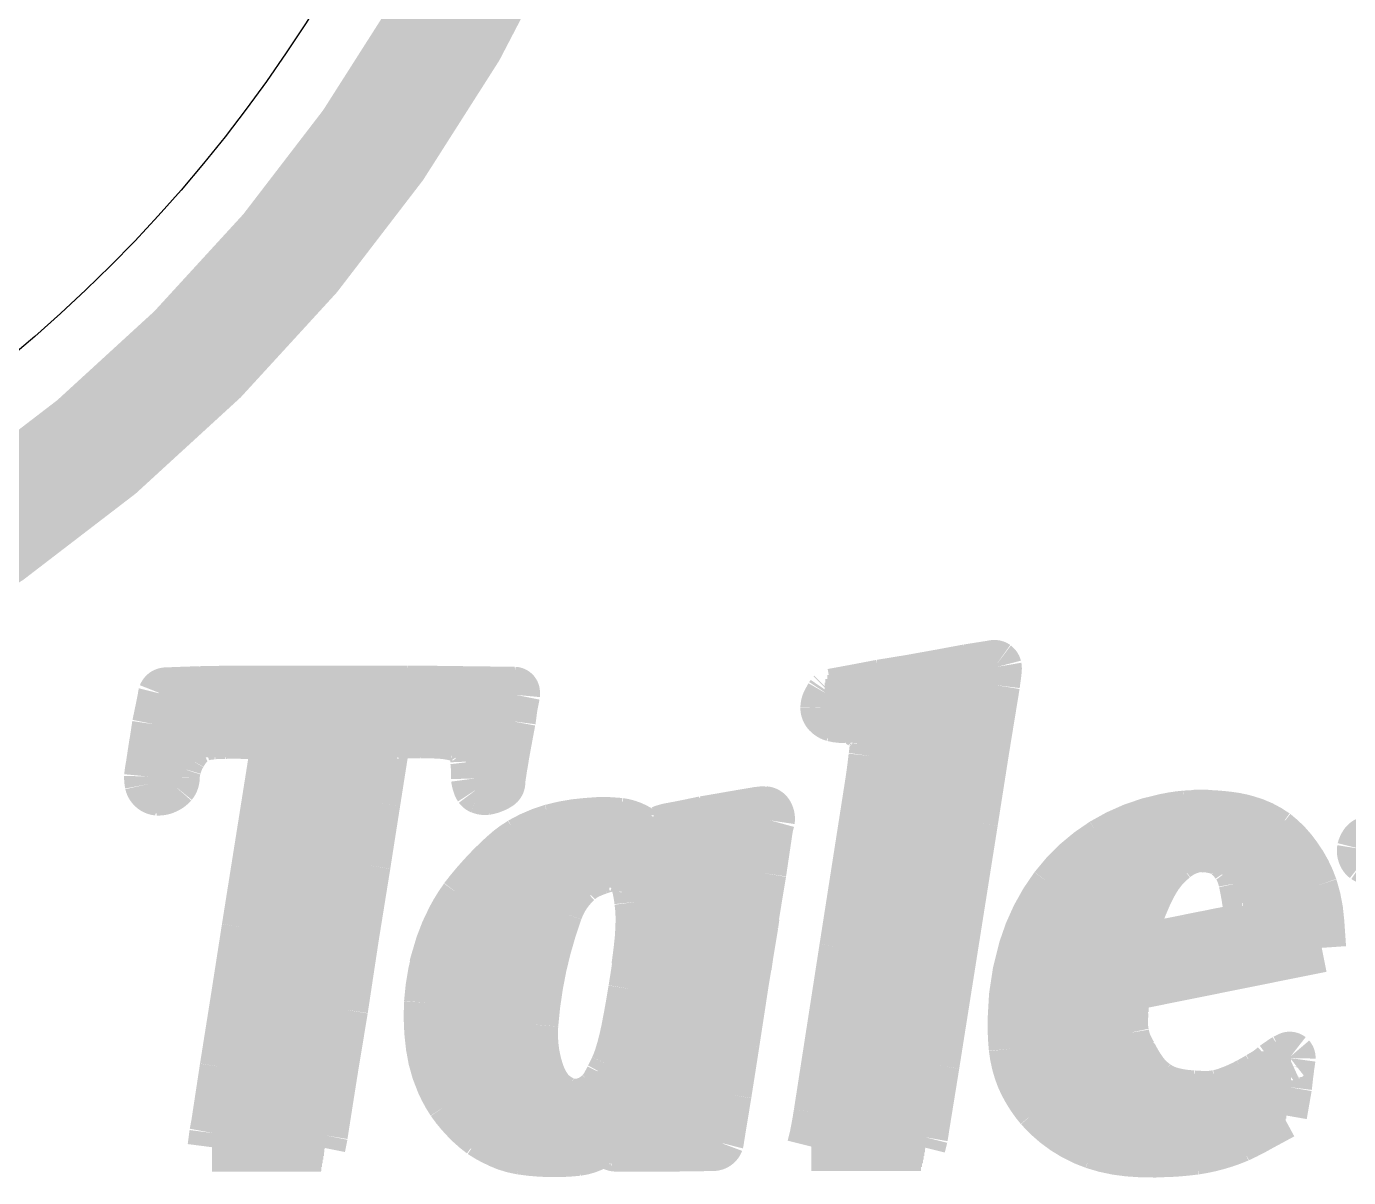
# Model space of a CAD drawing. Extents: x -0.3 to 74.7, y -2.5 to 45.9.
# Drawn here: x 7.023 to 9.777, y 2.299 to 4.697 of the extents above; entities that cross this region are included whole.
import ezdxf

# ---------------------------------------------------------------- set-up
doc = ezdxf.new("R2010")
doc.units = 0
for name, color, linetype in [('BG_SILKSCREEN_TOP', 6, 'CONTINUOUS'), ('PG_SILKSCREEN_TOP', 5, 'CONTINUOUS'), ('PIN_TOP', 80, 'CONTINUOUS')]:
    doc.layers.add(name, color=color, linetype=linetype)

msp = doc.modelspace()

# ---------------------------------------------------------------- linework, layer by layer
at = {"layer": 'BG_SILKSCREEN_TOP', "const_width": 0.1016}
for points in [[(9.031478, 3.36677), (8.983218, 3.35915)], [(9.044686, 3.364738), (9.018016, 3.364738)], [(8.865108, 3.33756), (8.802878, 3.3274)], [(9.04367, 3.34137), (8.88619, 3.34137)], [(9.044686, 3.349244), (8.92937, 3.349244)], [(9.045448, 3.356864), (8.971026, 3.356864)], [(8.041894, 3.310382), (7.31139, 3.310382)], [(8.039608, 3.31216), (7.934198, 3.31343)], [(8.749538, 3.31724), (8.701278, 3.30835)], [(9.039098, 3.310382), (8.7122, 3.310382)], [(8.802878, 3.3274), (8.749538, 3.31724)], [(9.040368, 3.318256), (8.753856, 3.318256)], [(9.041638, 3.325876), (8.79475, 3.325876)], [(9.042654, 3.33375), (8.840978, 3.33375)], [(9.020048, 3.19278), (9.041638, 3.32486)], [(8.038592, 3.287014), (7.303262, 3.287014)], [(8.040116, 3.294888), (7.304786, 3.294888)], [(8.04164, 3.302762), (7.306056, 3.302762)], [(9.035288, 3.287014), (8.687562, 3.287014)], [(9.036558, 3.294888), (8.691372, 3.294888)], [(9.037828, 3.302762), (8.69569, 3.302762)], [(8.700008, 3.30835), (8.698738, 3.30708)], [(8.701278, 3.30835), (8.700008, 3.30835)], [(8.03402, 3.256026), (7.296912, 3.256026)], [(8.035036, 3.2639), (7.298436, 3.2639)], [(8.036052, 3.27152), (7.300214, 3.27152)], [(8.037068, 3.279394), (7.301738, 3.279394)], [(9.034018, 3.279394), (8.686038, 3.279394)], [(9.032748, 3.27152), (8.687054, 3.27152)], [(9.031478, 3.2639), (8.692388, 3.2639)], [(9.030208, 3.256026), (8.711184, 3.256026)], [(8.029956, 3.232912), (7.292594, 3.232912)], [(8.03148, 3.240532), (7.293864, 3.240532)], [(8.03275, 3.248406), (7.295388, 3.248406)], [(9.028938, 3.248406), (8.753094, 3.248406)], [(9.027668, 3.240532), (8.764778, 3.240532)], [(9.026398, 3.232912), (8.77316, 3.232912)], [(7.363968, 3.201924), (7.287768, 3.201924)], [(7.374636, 3.209544), (7.289038, 3.209544)], [(7.390384, 3.217418), (7.290308, 3.217418)], [(8.028432, 3.225038), (7.291324, 3.225038)], [(7.473188, 3.22199), (7.544308, 3.21945)], [(7.544308, 3.21945), (7.480808, 2.8194)], [(7.770368, 3.201924), (7.54126, 3.201924)], [(7.7724, 3.209544), (7.54253, 3.209544)], [(7.778242, 3.217418), (7.5438, 3.217418)], [(8.027162, 3.217418), (7.917434, 3.217418)], [(8.025638, 3.209544), (7.93877, 3.209544)], [(8.024114, 3.201924), (7.94893, 3.201924)], [(9.025128, 3.225038), (8.78078, 3.225038)], [(9.023858, 3.217418), (8.78586, 3.217418)], [(9.022588, 3.209544), (8.788146, 3.209544)], [(9.021318, 3.201924), (8.788908, 3.201924)], [(7.347204, 3.178556), (7.284212, 3.178556)], [(7.351776, 3.186176), (7.285482, 3.186176)], [(7.35711, 3.19405), (7.286752, 3.19405)], [(7.766812, 3.178556), (7.537704, 3.178556)], [(7.767828, 3.186176), (7.538974, 3.186176)], [(7.769098, 3.19405), (7.540244, 3.19405)], [(7.751318, 3.07975), (7.769098, 3.19278)], [(8.022844, 3.19405), (7.95401, 3.19405)], [(8.02132, 3.186176), (7.95528, 3.186176)], [(8.02005, 3.178556), (7.955788, 3.178556)], [(9.017762, 3.178556), (8.786622, 3.178556)], [(9.019032, 3.186176), (8.787638, 3.186176)], [(9.020048, 3.19405), (8.7884, 3.19405)], [(8.995918, 3.03911), (9.020048, 3.19278)], [(7.335266, 3.147568), (7.279132, 3.147568)], [(7.337298, 3.155188), (7.280402, 3.155188)], [(7.340092, 3.163062), (7.281926, 3.163062)], [(7.34314, 3.170682), (7.282942, 3.170682)], [(7.761732, 3.147568), (7.532624, 3.147568)], [(7.763002, 3.155188), (7.533894, 3.155188)], [(7.764272, 3.163062), (7.535164, 3.163062)], [(7.765542, 3.170682), (7.536434, 3.170682)], [(8.01878, 3.170682), (7.95655, 3.170682)], [(8.017256, 3.163062), (7.957312, 3.163062)], [(8.015986, 3.155188), (7.95782, 3.155188)], [(8.014716, 3.147568), (7.958074, 3.147568)], [(9.012936, 3.147568), (8.782812, 3.147568)], [(9.013952, 3.155188), (8.783828, 3.155188)], [(9.015222, 3.163062), (8.784844, 3.163062)], [(9.016492, 3.170682), (8.785606, 3.170682)], [(7.333488, 3.132074), (7.277608, 3.132074)], [(7.333996, 3.139694), (7.278116, 3.139694)], [(7.331964, 3.1242), (7.278116, 3.1242)], [(7.326884, 3.116326), (7.27964, 3.116326)], [(7.756906, 3.116326), (7.527798, 3.116326)], [(7.758176, 3.1242), (7.529068, 3.1242)], [(7.759446, 3.132074), (7.530338, 3.132074)], [(7.760716, 3.139694), (7.531608, 3.139694)], [(8.013446, 3.139694), (7.958074, 3.139694)], [(8.01243, 3.132074), (7.958328, 3.132074)], [(8.011668, 3.1242), (7.959344, 3.1242)], [(8.009128, 3.116326), (7.96163, 3.116326)], [(8.778748, 3.11912), (8.725408, 2.77749)], [(9.007856, 3.116326), (8.77824, 3.116326)], [(9.009126, 3.1242), (8.77951, 3.1242)], [(9.010396, 3.132074), (8.780526, 3.132074)], [(9.011666, 3.139694), (8.781542, 3.139694)], [(7.316216, 3.108706), (7.285482, 3.108706)], [(7.75335, 3.093212), (7.524242, 3.093212)], [(7.75462, 3.100832), (7.525258, 3.100832)], [(7.755636, 3.108706), (7.526528, 3.108706)], [(7.994142, 3.108706), (7.966202, 3.108706)], [(9.0043, 3.093212), (8.774684, 3.093212)], [(9.00557, 3.100832), (8.7757, 3.100832)], [(9.00684, 3.108706), (8.77697, 3.108706)], [(7.748524, 3.062224), (7.519162, 3.062224)], [(7.74954, 3.069844), (7.520432, 3.069844)], [(7.75081, 3.077718), (7.521702, 3.077718)], [(7.75208, 3.085338), (7.522972, 3.085338)], [(8.565642, 3.062224), (8.54583, 3.062224)], [(8.999474, 3.062224), (8.769604, 3.062224)], [(9.000744, 3.069844), (8.770874, 3.069844)], [(9.00176, 3.077718), (8.772144, 3.077718)], [(9.00303, 3.085338), (8.773414, 3.085338)], [(7.744714, 3.038856), (7.515606, 3.038856)], [(7.745984, 3.046476), (7.516876, 3.046476)], [(7.747254, 3.05435), (7.517892, 3.05435)], [(8.26135, 3.038856), (8.18642, 3.038856)], [(8.378698, 3.03149), (8.404098, 3.03657)], [(8.404098, 3.03657), (8.434578, 3.04292)], [(8.571738, 3.038856), (8.414258, 3.038856)], [(8.434578, 3.04292), (8.464804, 3.048)], [(8.573008, 3.046476), (8.456168, 3.046476)], [(8.571738, 3.05435), (8.500618, 3.05435)], [(8.995664, 3.038856), (8.766048, 3.038856)], [(8.996934, 3.046476), (8.767318, 3.046476)], [(8.998204, 3.05435), (8.768588, 3.05435)], [(8.967978, 2.86258), (8.995918, 3.03911)], [(9.500108, 3.038856), (9.357614, 3.038856)], [(9.500108, 3.046476), (9.387586, 3.046476)], [(9.500108, 3.05435), (9.435592, 3.05435)], [(9.455404, 2.98323), (9.455404, 3.05562)], [(9.50595, 3.05435), (9.455404, 3.05435)], [(9.557512, 3.046476), (9.455404, 3.046476)], [(9.582658, 3.038856), (9.455404, 3.038856)], [(9.500108, 3.05435), (9.500108, 2.98196)], [(7.739888, 3.007868), (7.510526, 3.007868)], [(7.741158, 3.015488), (7.511796, 3.015488)], [(7.742428, 3.023362), (7.513066, 3.023362)], [(7.743444, 3.030982), (7.514336, 3.030982)], [(8.324596, 3.007868), (8.069326, 3.007868)], [(8.312912, 3.015488), (8.086344, 3.015488)], [(8.301482, 3.023362), (8.106918, 3.023362)], [(8.287258, 3.030982), (8.135366, 3.030982)], [(8.56615, 3.007868), (8.338566, 3.007868)], [(8.56742, 3.015488), (8.339582, 3.015488)], [(8.568436, 3.023362), (8.345932, 3.023362)], [(8.56996, 3.030982), (8.375904, 3.030982)], [(8.569198, 3.02768), (8.555228, 2.9337)], [(8.990838, 3.007868), (8.761222, 3.007868)], [(8.992108, 3.015488), (8.762492, 3.015488)], [(8.993378, 3.023362), (8.763762, 3.023362)], [(8.994648, 3.030982), (8.764778, 3.030982)], [(9.500108, 3.007868), (9.283192, 3.007868)], [(9.500108, 3.015488), (9.298178, 3.015488)], [(9.500108, 3.023362), (9.315196, 3.023362)], [(9.500108, 3.030982), (9.3345, 3.030982)], [(9.600184, 3.030982), (9.455404, 3.030982)], [(9.6139, 3.023362), (9.455404, 3.023362)], [(9.625584, 3.015488), (9.455404, 3.015488)], [(9.634728, 3.007868), (9.455404, 3.007868)], [(7.736332, 2.9845), (7.50697, 2.9845)], [(7.737348, 2.992374), (7.50824, 2.992374)], [(7.738618, 2.999994), (7.509256, 2.999994)], [(8.562594, 2.9845), (8.03148, 2.9845)], [(8.563864, 2.992374), (8.042402, 2.992374)], [(8.56488, 2.999994), (8.054848, 2.999994)], [(8.987282, 2.9845), (8.757666, 2.9845)], [(8.988552, 2.992374), (8.758936, 2.992374)], [(8.989568, 2.999994), (8.759952, 2.999994)], [(9.455912, 2.9845), (9.245854, 2.9845)], [(9.500108, 2.992374), (9.257284, 2.992374)], [(9.500108, 2.999994), (9.269476, 2.999994)], [(9.643364, 2.999994), (9.455404, 2.999994)], [(9.65073, 2.992374), (9.455404, 2.992374)], [(9.45896, 2.9845), (9.455404, 2.9845)], [(9.463278, 2.9845), (9.463278, 2.98577)], [(9.463278, 2.9845), (9.463278, 2.98577)], [(9.500108, 2.9845), (9.488932, 2.9845)], [(9.657588, 2.9845), (9.490456, 2.9845)], [(10.507218, 2.9845), (9.803892, 2.9845)], [(10.49909, 2.992374), (9.807194, 2.992374)], [(10.155428, 2.999994), (9.81456, 2.999994)], [(7.731506, 2.953512), (7.50189, 2.953512)], [(7.732522, 2.961132), (7.50316, 2.961132)], [(7.733792, 2.969006), (7.50443, 2.969006)], [(7.735062, 2.976626), (7.5057, 2.976626)], [(8.558022, 2.953512), (7.99719, 2.953512)], [(8.559292, 2.961132), (8.005318, 2.961132)], [(8.560308, 2.969006), (8.013446, 2.969006)], [(8.561578, 2.976626), (8.022082, 2.976626)], [(8.982202, 2.953512), (8.75284, 2.953512)], [(8.983472, 2.961132), (8.753856, 2.961132)], [(8.984742, 2.969006), (8.755126, 2.969006)], [(8.986012, 2.976626), (8.756396, 2.976626)], [(9.402572, 2.953512), (9.207754, 2.953512)], [(9.411208, 2.961132), (9.21639, 2.961132)], [(9.421114, 2.969006), (9.225534, 2.969006)], [(9.434068, 2.976626), (9.23544, 2.976626)], [(9.663938, 2.976626), (9.514332, 2.976626)], [(9.669526, 2.969006), (9.525, 2.969006)], [(9.67486, 2.961132), (9.533382, 2.961132)], [(9.67994, 2.953512), (9.539732, 2.953512)], [(10.514838, 2.976626), (9.803384, 2.976626)], [(10.52195, 2.969006), (9.805924, 2.969006)], [(10.5283, 2.961132), (9.814052, 2.961132)], [(7.727696, 2.930144), (7.498334, 2.930144)], [(7.728966, 2.938018), (7.499604, 2.938018)], [(7.730236, 2.945638), (7.50062, 2.945638)], [(7.706868, 2.80035), (7.730998, 2.95021)], [(8.193786, 2.930144), (7.974838, 2.930144)], [(8.212328, 2.938018), (7.982204, 2.938018)], [(8.23722, 2.945638), (7.98957, 2.945638)], [(8.557006, 2.945638), (8.252714, 2.945638)], [(8.555736, 2.938018), (8.2804, 2.938018)], [(8.554466, 2.930144), (8.284464, 2.930144)], [(8.978646, 2.930144), (8.74903, 2.930144)], [(8.979916, 2.938018), (8.7503, 2.938018)], [(8.980932, 2.945638), (8.75157, 2.945638)], [(9.382506, 2.930144), (9.18464, 2.930144)], [(9.388348, 2.938018), (9.192006, 2.938018)], [(9.394952, 2.945638), (9.199626, 2.945638)], [(9.684512, 2.945638), (9.545066, 2.945638)], [(9.68883, 2.938018), (9.549384, 2.938018)], [(9.69264, 2.930144), (9.552686, 2.930144)], [(7.722616, 2.899156), (7.493254, 2.899156)], [(7.723886, 2.90703), (7.494524, 2.90703)], [(7.725156, 2.91465), (7.495794, 2.91465)], [(7.726426, 2.922524), (7.497064, 2.922524)], [(8.156702, 2.899156), (7.947914, 2.899156)], [(8.16356, 2.90703), (7.954264, 2.90703)], [(8.171434, 2.91465), (7.960868, 2.91465)], [(8.180578, 2.922524), (7.967726, 2.922524)], [(8.553196, 2.922524), (8.287766, 2.922524)], [(8.551926, 2.91465), (8.29056, 2.91465)], [(8.550656, 2.90703), (8.292846, 2.90703)], [(8.549386, 2.899156), (8.294624, 2.899156)], [(8.973566, 2.899156), (8.744204, 2.899156)], [(8.974836, 2.90703), (8.745474, 2.90703)], [(8.976106, 2.91465), (8.746744, 2.91465)], [(8.977376, 2.922524), (8.748014, 2.922524)], [(9.364218, 2.899156), (9.159494, 2.899156)], [(9.368282, 2.90703), (9.165336, 2.90703)], [(9.372346, 2.91465), (9.171432, 2.91465)], [(9.377172, 2.922524), (9.177782, 2.922524)], [(9.696196, 2.922524), (9.555226, 2.922524)], [(9.699498, 2.91465), (9.557004, 2.91465)], [(9.702292, 2.90703), (9.558782, 2.90703)], [(9.704832, 2.899156), (9.560306, 2.899156)], [(7.71779, 2.868168), (7.488428, 2.868168)], [(7.71906, 2.875788), (7.489698, 2.875788)], [(7.720076, 2.883662), (7.490968, 2.883662)], [(7.721346, 2.891536), (7.491984, 2.891536)], [(8.13689, 2.868168), (7.9248, 2.868168)], [(8.140954, 2.875788), (7.92988, 2.875788)], [(8.145526, 2.883662), (7.935468, 2.883662)], [(8.150606, 2.891536), (7.941564, 2.891536)], [(8.548116, 2.891536), (8.296148, 2.891536)], [(8.546846, 2.883662), (8.297418, 2.883662)], [(8.545576, 2.875788), (8.298434, 2.875788)], [(8.544306, 2.868168), (8.299196, 2.868168)], [(8.96874, 2.868168), (8.739378, 2.868168)], [(8.97001, 2.875788), (8.740648, 2.875788)], [(8.97128, 2.883662), (8.741918, 2.883662)], [(8.97255, 2.891536), (8.743188, 2.891536)], [(9.350248, 2.868168), (9.139174, 2.868168)], [(9.353296, 2.875788), (9.143746, 2.875788)], [(9.356852, 2.883662), (9.148826, 2.883662)], [(9.360408, 2.891536), (9.153906, 2.891536)], [(9.707118, 2.891536), (9.561576, 2.891536)], [(9.70915, 2.883662), (9.5631, 2.883662)], [(9.710928, 2.875788), (9.564116, 2.875788)], [(9.712706, 2.868168), (9.565132, 2.868168)], [(7.71398, 2.8448), (7.484618, 2.8448)], [(7.71525, 2.852674), (7.485888, 2.852674)], [(7.71652, 2.860294), (7.487158, 2.860294)], [(7.910068, 2.84353), (8.127238, 2.84353)], [(8.127746, 2.8448), (7.91083, 2.8448)], [(8.13054, 2.852674), (7.915148, 2.852674)], [(8.133334, 2.860294), (7.91972, 2.860294)], [(8.543036, 2.860294), (8.300212, 2.860294)], [(8.541766, 2.852674), (8.30072, 2.852674)], [(8.540496, 2.8448), (8.300974, 2.8448)], [(8.302498, 2.84353), (8.541004, 2.84353)], [(8.965184, 2.8448), (8.735822, 2.8448)], [(8.9662, 2.852674), (8.737092, 2.852674)], [(8.96747, 2.860294), (8.738108, 2.860294)], [(8.940038, 2.68605), (8.967978, 2.86258)], [(9.341612, 2.8448), (9.12622, 2.8448)], [(9.344406, 2.852674), (9.130284, 2.852674)], [(9.3472, 2.860294), (9.134602, 2.860294)], [(9.241028, 2.84353), (9.341104, 2.84353)], [(9.241028, 2.36982), (9.241028, 2.84353)], [(9.713976, 2.860294), (9.565894, 2.860294)], [(9.715246, 2.852674), (9.566656, 2.852674)], [(9.716008, 2.8448), (9.567164, 2.8448)], [(7.480808, 2.8194), (7.456678, 2.66446)], [(7.7089, 2.813812), (7.479792, 2.813812)], [(7.71017, 2.821686), (7.481062, 2.821686)], [(7.71144, 2.829306), (7.482332, 2.829306)], [(7.71271, 2.83718), (7.483602, 2.83718)], [(8.117586, 2.813812), (7.89559, 2.813812)], [(8.117332, 2.813812), (7.89559, 2.813812)], [(8.120126, 2.821686), (7.899146, 2.821686)], [(8.119872, 2.821686), (7.899146, 2.821686)], [(8.122412, 2.829306), (7.902702, 2.829306)], [(8.122412, 2.829306), (7.902702, 2.829306)], [(8.125206, 2.83718), (7.906766, 2.83718)], [(8.124952, 2.83718), (7.906766, 2.83718)], [(8.53567, 2.813812), (8.300466, 2.813812)], [(8.536686, 2.821686), (8.30072, 2.821686)], [(8.537956, 2.829306), (8.300974, 2.829306)], [(8.539226, 2.83718), (8.301228, 2.83718)], [(8.536686, 2.813812), (8.301736, 2.813812)], [(8.537956, 2.821686), (8.30199, 2.821686)], [(8.539226, 2.829306), (8.302244, 2.829306)], [(8.540242, 2.83718), (8.302498, 2.83718)], [(8.538718, 2.82575), (8.518398, 2.70256)], [(8.537448, 2.82575), (8.524748, 2.73812)], [(8.960104, 2.813812), (8.730996, 2.813812)], [(8.961374, 2.821686), (8.732266, 2.821686)], [(8.962644, 2.829306), (8.733282, 2.829306)], [(8.963914, 2.83718), (8.734552, 2.83718)], [(9.332214, 2.813812), (9.111996, 2.813812)], [(9.3345, 2.821686), (9.115298, 2.821686)], [(9.336786, 2.829306), (9.1186, 2.829306)], [(9.339072, 2.83718), (9.12241, 2.83718)], [(9.339072, 2.83718), (9.241028, 2.83718)], [(9.336786, 2.829306), (9.241028, 2.829306)], [(9.3345, 2.821686), (9.241028, 2.821686)], [(9.332214, 2.813812), (9.241028, 2.813812)], [(9.525508, 2.81305), (9.558528, 2.8194)], [(9.718548, 2.813812), (9.529064, 2.813812)], [(9.71804, 2.821686), (9.565894, 2.821686)], [(9.71677, 2.83718), (9.567926, 2.83718)], [(9.717278, 2.829306), (9.568434, 2.829306)], [(9.717278, 2.8321), (9.721088, 2.77749)], [(7.705344, 2.790444), (7.476236, 2.790444)], [(7.70636, 2.798318), (7.477506, 2.798318)], [(7.70763, 2.805938), (7.478522, 2.805938)], [(7.684008, 2.64922), (7.706868, 2.80035)], [(8.110728, 2.790444), (7.886192, 2.790444)], [(8.110728, 2.790444), (7.886192, 2.790444)], [(8.113014, 2.798318), (7.88924, 2.798318)], [(8.11276, 2.798318), (7.88924, 2.798318)], [(8.1153, 2.805938), (7.892288, 2.805938)], [(8.115046, 2.805938), (7.892288, 2.805938)], [(8.532368, 2.790444), (8.298688, 2.790444)], [(8.533384, 2.798318), (8.29945, 2.798318)], [(8.5344, 2.805938), (8.299958, 2.805938)], [(8.532876, 2.790444), (8.299958, 2.790444)], [(8.534146, 2.798318), (8.30072, 2.798318)], [(8.535416, 2.805938), (8.301228, 2.805938)], [(8.956548, 2.790444), (8.72744, 2.790444)], [(8.957564, 2.798318), (8.728456, 2.798318)], [(8.958834, 2.805938), (8.729726, 2.805938)], [(9.325864, 2.790444), (9.10336, 2.790444)], [(9.327642, 2.798318), (9.1059, 2.798318)], [(9.329928, 2.805938), (9.108948, 2.805938)], [(9.329928, 2.805938), (9.241028, 2.805938)], [(9.327642, 2.798318), (9.241028, 2.798318)], [(9.326372, 2.790444), (9.241028, 2.790444)], [(9.500108, 2.790444), (9.412732, 2.790444)], [(9.720072, 2.790444), (9.413748, 2.790444)], [(9.719564, 2.798318), (9.451086, 2.798318)], [(9.500108, 2.798318), (9.451086, 2.798318)], [(9.719056, 2.805938), (9.489948, 2.805938)], [(9.500108, 2.805938), (9.489948, 2.805938)], [(9.500108, 2.80797), (9.500108, 2.73304)], [(7.700518, 2.759456), (7.47141, 2.759456)], [(7.701788, 2.76733), (7.47268, 2.76733)], [(7.702804, 2.77495), (7.473696, 2.77495)], [(7.704074, 2.782824), (7.474966, 2.782824)], [(8.1026, 2.759456), (7.87654, 2.759456)], [(8.1026, 2.759456), (7.87654, 2.759456)], [(8.104632, 2.76733), (7.878826, 2.76733)], [(8.104378, 2.76733), (7.878826, 2.76733)], [(8.106664, 2.77495), (7.881112, 2.77495)], [(8.10641, 2.77495), (7.881112, 2.77495)], [(8.108696, 2.782824), (7.883652, 2.782824)], [(8.108442, 2.782824), (7.883652, 2.782824)], [(8.527796, 2.759456), (8.295132, 2.759456)], [(8.528812, 2.76733), (8.296148, 2.76733)], [(8.527796, 2.759456), (8.296148, 2.759456)], [(8.530082, 2.77495), (8.297164, 2.77495)], [(8.529066, 2.76733), (8.297164, 2.76733)], [(8.531098, 2.782824), (8.297926, 2.782824)], [(8.530336, 2.77495), (8.29818, 2.77495)], [(8.531606, 2.782824), (8.299196, 2.782824)], [(8.725408, 2.77749), (8.672068, 2.43332)], [(8.951468, 2.759456), (8.72236, 2.759456)], [(8.952738, 2.76733), (8.72363, 2.76733)], [(8.954008, 2.77495), (8.7249, 2.77495)], [(8.955278, 2.782824), (8.72617, 2.782824)], [(9.500108, 2.759456), (9.093962, 2.759456)], [(9.500108, 2.76733), (9.095994, 2.76733)], [(9.500108, 2.77495), (9.09828, 2.77495)], [(9.324086, 2.782824), (9.10082, 2.782824)], [(9.325102, 2.782824), (9.241028, 2.782824)], [(9.708388, 2.77495), (9.241028, 2.77495)], [(9.66978, 2.76733), (9.241028, 2.76733)], [(9.631172, 2.759456), (9.241028, 2.759456)], [(9.721088, 2.77749), (9.310878, 2.69494)], [(9.500108, 2.782824), (9.37006, 2.782824)], [(9.72058, 2.782824), (9.370568, 2.782824)], [(7.696962, 2.736088), (7.467854, 2.736088)], [(7.698232, 2.743962), (7.46887, 2.743962)], [(7.699502, 2.751836), (7.47014, 2.751836)], [(8.098028, 2.73812), (7.870698, 2.73812)], [(8.097266, 2.736088), (7.870952, 2.736088)], [(8.099044, 2.743962), (7.872222, 2.743962)], [(8.099044, 2.743962), (7.87273, 2.743962)], [(8.100822, 2.751836), (7.874508, 2.751836)], [(8.100822, 2.751836), (7.874508, 2.751836)], [(8.098028, 2.73939), (8.098028, 2.73812)], [(8.524748, 2.73812), (8.292338, 2.73812)], [(8.52551, 2.743962), (8.2931, 2.743962)], [(8.523732, 2.736088), (8.2931, 2.736088)], [(8.526526, 2.751836), (8.294116, 2.751836)], [(8.525256, 2.743962), (8.294116, 2.743962)], [(8.526272, 2.751836), (8.295132, 2.751836)], [(8.947912, 2.736088), (8.718804, 2.736088)], [(8.949182, 2.743962), (8.720074, 2.743962)], [(8.950452, 2.751836), (8.721344, 2.751836)], [(9.500108, 2.736088), (9.08812, 2.736088)], [(9.500108, 2.743962), (9.089898, 2.743962)], [(9.500108, 2.751836), (9.09193, 2.751836)], [(9.592564, 2.751836), (9.241028, 2.751836)], [(9.553956, 2.743962), (9.241028, 2.743962)], [(9.515348, 2.736088), (9.241028, 2.736088)], [(9.500108, 2.73304), (9.310878, 2.69494)], [(7.69239, 2.7051), (7.463028, 2.7051)], [(7.69366, 2.712974), (7.464044, 2.712974)], [(7.694676, 2.720594), (7.465314, 2.720594)], [(7.695946, 2.728468), (7.466584, 2.728468)], [(8.09117, 2.7051), (7.86511, 2.7051)], [(8.092694, 2.712974), (7.86638, 2.712974)], [(8.094218, 2.720594), (7.86765, 2.720594)], [(8.095742, 2.728468), (7.869174, 2.728468)], [(8.518652, 2.7051), (8.288274, 2.7051)], [(8.519922, 2.712974), (8.289544, 2.712974)], [(8.521192, 2.720594), (8.29056, 2.720594)], [(8.522462, 2.728468), (8.29183, 2.728468)], [(8.942832, 2.7051), (8.713978, 2.7051)], [(8.944102, 2.712974), (8.715248, 2.712974)], [(8.945372, 2.720594), (8.716518, 2.720594)], [(8.946642, 2.728468), (8.717788, 2.728468)], [(9.36117, 2.7051), (9.082278, 2.7051)], [(9.399778, 2.712974), (9.083548, 2.712974)], [(9.438132, 2.720594), (9.085072, 2.720594)], [(9.47674, 2.728468), (9.086596, 2.728468)], [(9.476994, 2.728468), (9.241028, 2.728468)], [(9.438386, 2.720594), (9.241028, 2.720594)], [(9.399778, 2.712974), (9.241028, 2.712974)], [(9.36117, 2.7051), (9.241028, 2.7051)], [(7.688834, 2.681986), (7.459218, 2.681986)], [(7.690104, 2.689606), (7.460488, 2.689606)], [(7.69112, 2.69748), (7.461758, 2.69748)], [(8.08736, 2.681986), (7.862062, 2.681986)], [(8.08863, 2.689606), (7.862824, 2.689606)], [(8.0899, 2.69748), (7.86384, 2.69748)], [(8.515096, 2.681986), (8.284464, 2.681986)], [(8.516366, 2.689606), (8.285734, 2.689606)], [(8.517382, 2.69748), (8.287004, 2.69748)], [(8.939276, 2.681986), (8.710422, 2.681986)], [(8.940546, 2.689606), (8.711692, 2.689606)], [(8.941816, 2.69748), (8.712962, 2.69748)], [(8.915908, 2.53365), (8.940038, 2.68605)], [(9.310116, 2.681986), (9.07923, 2.681986)], [(9.310624, 2.689606), (9.079992, 2.689606)], [(9.322562, 2.69748), (9.081262, 2.69748)], [(9.322562, 2.69748), (9.241028, 2.69748)], [(9.310624, 2.689606), (9.241028, 2.689606)], [(9.31037, 2.681986), (9.241028, 2.681986)], [(9.310878, 2.69494), (9.308338, 2.64541)], [(9.310878, 2.69494), (9.309608, 2.64541)], [(7.456678, 2.66446), (7.435088, 2.52857)], [(7.684008, 2.650744), (7.454392, 2.650744)], [(7.685278, 2.658618), (7.455662, 2.658618)], [(7.686548, 2.666238), (7.456932, 2.666238)], [(7.687564, 2.674112), (7.458202, 2.674112)], [(7.662418, 2.51841), (7.684008, 2.64922)], [(8.083296, 2.650744), (7.859776, 2.650744)], [(8.084312, 2.658618), (7.860284, 2.658618)], [(8.085328, 2.666238), (7.860792, 2.666238)], [(8.086344, 2.674112), (7.8613, 2.674112)], [(8.510524, 2.650744), (8.27913, 2.650744)], [(8.51154, 2.658618), (8.2804, 2.658618)], [(8.51281, 2.666238), (8.281924, 2.666238)], [(8.51408, 2.674112), (8.283194, 2.674112)], [(8.93445, 2.650744), (8.705596, 2.650744)], [(8.935466, 2.658618), (8.706866, 2.658618)], [(8.936736, 2.666238), (8.708136, 2.666238)], [(8.938006, 2.674112), (8.709152, 2.674112)], [(9.308592, 2.650744), (9.07669, 2.650744)], [(9.308846, 2.658618), (9.076944, 2.658618)], [(9.309354, 2.666238), (9.077706, 2.666238)], [(9.309608, 2.674112), (9.078468, 2.674112)], [(9.310116, 2.674112), (9.241028, 2.674112)], [(9.310116, 2.666238), (9.241028, 2.666238)], [(9.309862, 2.658618), (9.241028, 2.658618)], [(9.309608, 2.650744), (9.241028, 2.650744)], [(7.680198, 2.62763), (7.450836, 2.62763)], [(7.681468, 2.63525), (7.451852, 2.63525)], [(7.682992, 2.643124), (7.453122, 2.643124)], [(8.082534, 2.643124), (7.859776, 2.643124)], [(8.081772, 2.63525), (7.859776, 2.63525)], [(8.08101, 2.62763), (7.859776, 2.62763)], [(8.506968, 2.62763), (8.274812, 2.62763)], [(8.507984, 2.63525), (8.276336, 2.63525)], [(8.509254, 2.643124), (8.277606, 2.643124)], [(8.93064, 2.62763), (8.70204, 2.62763)], [(8.93191, 2.63525), (8.70331, 2.63525)], [(8.93318, 2.643124), (8.70458, 2.643124)], [(9.308084, 2.63525), (9.075928, 2.63525)], [(9.308084, 2.62763), (9.075928, 2.62763)], [(9.308084, 2.643124), (9.076182, 2.643124)], [(9.309354, 2.643124), (9.241028, 2.643124)], [(9.308846, 2.63525), (9.241028, 2.63525)], [(9.308338, 2.62763), (9.241028, 2.62763)], [(7.675118, 2.596642), (7.445756, 2.596642)], [(7.676388, 2.604262), (7.447026, 2.604262)], [(7.677658, 2.612136), (7.448296, 2.612136)], [(7.678928, 2.619756), (7.449566, 2.619756)], [(8.080248, 2.619756), (7.86003, 2.619756)], [(8.07974, 2.612136), (7.860284, 2.612136)], [(8.079486, 2.604262), (7.860792, 2.604262)], [(8.079486, 2.596642), (7.8613, 2.596642)], [(8.502142, 2.596642), (8.268716, 2.596642)], [(8.503158, 2.604262), (8.27024, 2.604262)], [(8.504428, 2.612136), (8.271764, 2.612136)], [(8.505698, 2.619756), (8.273288, 2.619756)], [(8.925814, 2.596642), (8.697214, 2.596642)], [(8.927084, 2.604262), (8.698484, 2.604262)], [(8.9281, 2.612136), (8.699754, 2.612136)], [(8.92937, 2.619756), (8.70077, 2.619756)], [(9.308084, 2.619756), (9.075928, 2.619756)], [(9.308592, 2.612136), (9.075928, 2.612136)], [(9.309608, 2.604262), (9.075928, 2.604262)], [(9.311132, 2.596642), (9.076436, 2.596642)], [(9.308338, 2.619756), (9.241028, 2.619756)], [(9.308592, 2.612136), (9.241028, 2.612136)], [(9.309608, 2.604262), (9.241028, 2.604262)], [(9.311132, 2.596642), (9.241028, 2.596642)], [(7.670038, 2.5654), (7.44093, 2.5654)], [(7.671308, 2.573274), (7.4422, 2.573274)], [(7.672578, 2.581148), (7.443216, 2.581148)], [(7.673848, 2.588768), (7.444486, 2.588768)], [(8.079486, 2.588768), (7.862062, 2.588768)], [(8.079994, 2.581148), (7.863078, 2.581148)], [(8.080756, 2.573274), (7.864094, 2.573274)], [(8.081518, 2.5654), (7.86511, 2.5654)], [(8.497316, 2.5654), (8.260842, 2.5654)], [(8.498586, 2.573274), (8.262874, 2.573274)], [(8.499602, 2.581148), (8.264906, 2.581148)], [(8.500872, 2.588768), (8.266938, 2.588768)], [(8.920734, 2.5654), (8.692388, 2.5654)], [(8.922004, 2.573274), (8.693658, 2.573274)], [(8.923274, 2.581148), (8.694928, 2.581148)], [(8.924544, 2.588768), (8.695944, 2.588768)], [(9.31291, 2.588768), (9.07669, 2.588768)], [(9.315196, 2.581148), (9.077198, 2.581148)], [(9.318498, 2.573274), (9.07796, 2.573274)], [(9.3218, 2.5654), (9.078722, 2.5654)], [(9.31291, 2.588768), (9.241028, 2.588768)], [(9.315196, 2.581148), (9.241028, 2.581148)], [(9.318752, 2.573274), (9.241028, 2.573274)], [(9.322562, 2.5654), (9.241028, 2.5654)], [(7.666228, 2.542286), (7.43712, 2.542286)], [(7.667498, 2.549906), (7.43839, 2.549906)], [(7.668768, 2.55778), (7.43966, 2.55778)], [(8.082788, 2.55778), (7.86638, 2.55778)], [(8.084058, 2.549906), (7.868158, 2.549906)], [(8.085836, 2.542286), (7.869936, 2.542286)], [(8.49376, 2.542286), (8.253476, 2.542286)], [(8.494776, 2.549906), (8.256016, 2.549906)], [(8.496046, 2.55778), (8.258556, 2.55778)], [(8.917178, 2.542286), (8.688832, 2.542286)], [(8.918448, 2.549906), (8.690102, 2.549906)], [(8.919464, 2.55778), (8.691372, 2.55778)], [(9.325356, 2.55778), (9.079738, 2.55778)], [(9.32942, 2.549906), (9.081008, 2.549906)], [(9.333992, 2.542286), (9.082786, 2.542286)], [(9.326626, 2.55778), (9.241028, 2.55778)], [(9.33069, 2.549906), (9.241028, 2.549906)], [(9.334754, 2.542286), (9.241028, 2.542286)], [(9.656572, 2.542286), (9.636252, 2.542286)], [(9.65708, 2.549906), (9.649206, 2.549906)], [(7.435088, 2.52857), (7.417308, 2.41173)], [(7.661148, 2.511044), (7.432294, 2.511044)], [(7.662418, 2.518918), (7.433564, 2.518918)], [(7.663688, 2.526792), (7.43458, 2.526792)], [(7.664958, 2.534412), (7.43585, 2.534412)], [(7.644638, 2.40538), (7.662418, 2.51841)], [(8.087614, 2.534412), (7.871968, 2.534412)], [(8.0899, 2.526792), (7.874254, 2.526792)], [(8.092186, 2.518918), (7.876794, 2.518918)], [(8.095234, 2.511044), (7.879588, 2.511044)], [(8.48868, 2.511044), (8.239252, 2.511044)], [(8.48995, 2.518918), (8.243316, 2.518918)], [(8.49122, 2.526792), (8.246872, 2.526792)], [(8.49249, 2.534412), (8.250428, 2.534412)], [(8.912098, 2.511044), (8.684006, 2.511044)], [(8.913368, 2.518918), (8.685276, 2.518918)], [(8.914638, 2.526792), (8.686546, 2.526792)], [(8.915908, 2.534412), (8.687562, 2.534412)], [(8.894318, 2.4003), (8.915908, 2.53365)], [(9.338818, 2.534412), (9.084564, 2.534412)], [(9.344152, 2.526792), (9.08685, 2.526792)], [(9.34974, 2.518918), (9.089136, 2.518918)], [(9.35609, 2.511044), (9.09193, 2.511044)], [(9.339326, 2.534412), (9.241028, 2.534412)], [(9.344406, 2.526792), (9.241028, 2.526792)], [(9.34974, 2.518918), (9.241028, 2.518918)], [(9.35609, 2.511044), (9.241028, 2.511044)], [(9.652508, 2.511044), (9.591548, 2.511044)], [(9.653524, 2.518918), (9.604502, 2.518918)], [(9.65454, 2.526792), (9.61517, 2.526792)], [(9.655556, 2.534412), (9.624822, 2.534412)], [(7.657592, 2.48793), (7.428738, 2.48793)], [(7.658608, 2.49555), (7.430008, 2.49555)], [(7.659878, 2.503424), (7.431024, 2.503424)], [(8.09879, 2.503424), (7.882636, 2.503424)], [(8.102854, 2.49555), (7.885938, 2.49555)], [(8.10768, 2.48793), (7.889494, 2.48793)], [(8.485124, 2.48793), (8.226552, 2.48793)], [(8.486394, 2.49555), (8.231124, 2.49555)], [(8.487664, 2.503424), (8.235188, 2.503424)], [(8.908288, 2.48793), (8.68045, 2.48793)], [(8.909558, 2.49555), (8.68172, 2.49555)], [(8.910828, 2.503424), (8.682736, 2.503424)], [(9.36371, 2.503424), (9.095232, 2.503424)], [(9.373108, 2.49555), (9.098788, 2.49555)], [(9.385046, 2.48793), (9.102852, 2.48793)], [(9.36371, 2.503424), (9.241028, 2.503424)], [(9.373108, 2.49555), (9.241028, 2.49555)], [(9.385046, 2.48793), (9.241028, 2.48793)], [(9.649968, 2.48793), (9.548114, 2.48793)], [(9.65073, 2.49555), (9.563862, 2.49555)], [(9.651746, 2.503424), (9.578086, 2.503424)], [(9.649968, 2.48793), (9.639808, 2.42951)], [(7.652512, 2.456942), (7.424166, 2.456942)], [(7.653782, 2.464562), (7.425182, 2.464562)], [(7.655052, 2.472436), (7.426452, 2.472436)], [(7.656322, 2.480056), (7.427468, 2.480056)], [(8.113776, 2.480056), (7.893304, 2.480056)], [(8.121396, 2.472436), (7.897368, 2.472436)], [(8.132064, 2.464562), (7.902194, 2.464562)], [(8.149082, 2.456942), (7.90702, 2.456942)], [(8.480044, 2.456942), (8.18515, 2.456942)], [(8.481314, 2.464562), (8.202422, 2.464562)], [(8.482584, 2.472436), (8.21309, 2.472436)], [(8.483854, 2.480056), (8.22071, 2.480056)], [(8.482838, 2.47269), (8.467598, 2.37998)], [(8.903462, 2.456942), (8.675624, 2.456942)], [(8.904732, 2.464562), (8.676894, 2.464562)], [(8.905748, 2.472436), (8.678164, 2.472436)], [(8.907018, 2.480056), (8.67918, 2.480056)], [(9.401556, 2.480056), (9.10717, 2.480056)], [(9.440672, 2.472436), (9.111742, 2.472436)], [(9.500108, 2.464562), (9.116822, 2.464562)], [(9.500108, 2.456942), (9.12241, 2.456942)], [(9.402572, 2.480056), (9.241028, 2.480056)], [(9.441434, 2.472436), (9.241028, 2.472436)], [(9.645904, 2.464562), (9.241028, 2.464562)], [(9.64438, 2.456942), (9.241028, 2.456942)], [(9.500108, 2.47142), (9.500108, 2.36474)], [(9.647174, 2.472436), (9.501886, 2.472436)], [(9.648444, 2.480056), (9.529064, 2.480056)], [(7.648956, 2.433574), (7.42061, 2.433574)], [(7.650226, 2.441448), (7.421626, 2.441448)], [(7.651496, 2.449068), (7.422896, 2.449068)], [(8.478774, 2.449068), (7.912608, 2.449068)], [(8.477504, 2.441448), (7.91845, 2.441448)], [(8.476234, 2.433574), (7.9248, 2.433574)], [(8.899652, 2.433574), (8.672068, 2.433574)], [(8.900922, 2.441448), (8.673338, 2.441448)], [(8.902192, 2.449068), (8.674354, 2.449068)], [(9.500108, 2.449068), (9.128506, 2.449068)], [(9.500108, 2.441448), (9.134856, 2.441448)], [(9.500108, 2.433574), (9.142222, 2.433574)], [(9.64311, 2.449068), (9.241028, 2.449068)], [(9.64184, 2.441448), (9.241028, 2.441448)], [(9.640316, 2.433574), (9.241028, 2.433574)], [(9.639808, 2.42951), (9.592818, 2.40411)], [(7.417308, 2.41173), (7.413498, 2.39141)], [(7.64413, 2.402586), (7.41553, 2.402586)], [(7.6454, 2.410206), (7.4168, 2.410206)], [(7.646416, 2.41808), (7.41807, 2.41808)], [(7.647686, 2.425954), (7.41934, 2.425954)], [(8.474964, 2.425954), (7.931912, 2.425954)], [(8.473694, 2.41808), (7.939278, 2.41808)], [(8.472424, 2.410206), (7.947152, 2.410206)], [(8.471154, 2.402586), (7.955534, 2.402586)], [(8.894572, 2.402586), (8.666734, 2.402586)], [(8.895842, 2.410206), (8.668258, 2.410206)], [(8.897112, 2.41808), (8.669528, 2.41808)], [(8.898382, 2.425954), (8.670798, 2.425954)], [(9.500108, 2.425954), (9.150096, 2.425954)], [(9.500108, 2.41808), (9.158478, 2.41808)], [(9.500108, 2.410206), (9.167876, 2.410206)], [(9.500108, 2.402586), (9.17829, 2.402586)], [(9.632696, 2.425954), (9.241028, 2.425954)], [(9.618472, 2.41808), (9.241028, 2.41808)], [(9.603994, 2.410206), (9.241028, 2.410206)], [(9.590024, 2.402586), (9.241028, 2.402586)], [(7.413498, 2.39141), (7.409688, 2.3622)], [(7.64032, 2.379218), (7.41172, 2.379218)], [(7.641844, 2.387092), (7.412736, 2.387092)], [(7.643114, 2.394712), (7.414006, 2.394712)], [(7.637018, 2.3622), (7.642098, 2.3876)], [(8.469884, 2.394712), (7.964932, 2.394712)], [(8.468614, 2.387092), (7.975854, 2.387092)], [(8.467344, 2.379218), (7.988808, 2.379218)], [(8.663178, 2.38379), (8.658098, 2.36347)], [(8.890508, 2.379218), (8.661908, 2.379218)], [(8.892286, 2.387092), (8.663686, 2.387092)], [(8.893556, 2.394712), (8.66521, 2.394712)], [(8.886698, 2.36347), (8.891778, 2.38379)], [(9.500108, 2.394712), (9.18972, 2.394712)], [(9.500108, 2.387092), (9.20242, 2.387092)], [(9.500108, 2.379218), (9.217406, 2.379218)], [(9.5758, 2.394712), (9.241028, 2.394712)], [(9.56056, 2.387092), (9.241028, 2.387092)], [(9.543542, 2.379218), (9.241028, 2.379218)], [(7.637272, 2.363724), (7.409688, 2.363724)], [(7.409688, 2.3622), (7.637018, 2.3622)], [(7.638796, 2.371598), (7.410704, 2.371598)], [(8.222996, 2.371598), (8.004302, 2.371598)], [(8.205216, 2.363724), (8.022844, 2.363724)], [(8.184896, 2.356104), (8.05307, 2.356104)], [(8.46582, 2.371598), (8.238744, 2.371598)], [(8.45566, 2.363724), (8.245348, 2.363724)], [(8.886698, 2.363724), (8.658098, 2.363724)], [(8.658098, 2.36347), (8.886698, 2.36347)], [(8.888476, 2.371598), (8.659876, 2.371598)], [(9.500108, 2.371598), (9.234932, 2.371598)], [(9.522714, 2.371598), (9.241028, 2.371598)], [(9.496552, 2.363724), (9.257538, 2.363724)], [(9.496044, 2.363724), (9.257538, 2.363724)], [(9.458452, 2.356104), (9.29005, 2.356104)], [(9.458452, 2.356104), (9.29005, 2.356104)]]:
    msp.add_lwpolyline(points, dxfattribs=at)
for points in [[(9.031478, 3.36677, -0.024874), (9.039098, 3.36804)], [(9.038844, 3.36804, -0.189535), (9.042908, 3.367024)], [(9.042908, 3.36677, -0.168822), (9.045448, 3.36296)], [(8.865108, 3.33756, -0.000567), (8.928608, 3.34899)], [(8.928608, 3.34899, -0.000862), (8.983218, 3.35915)], [(9.041638, 3.32486, -0.004726), (9.044178, 3.34391)], [(9.045448, 3.35534, -0.020706), (9.044178, 3.34391)], [(9.045448, 3.36296, -0.083772), (9.045448, 3.35534)], [(7.306818, 3.30581, -0.311092), (7.314438, 3.31089)], [(7.314438, 3.31089, -0.002732), (7.385304, 3.31343)], [(7.385558, 3.31343, -0.005352), (7.489698, 3.3147)], [(7.489444, 3.3147, -0.001076), (7.676388, 3.3147)], [(7.676388, 3.3147, -0.001455), (7.816088, 3.3147)], [(7.816088, 3.3147, -0.002438), (7.934198, 3.31343)], [(8.039608, 3.31216, -0.383924), (8.042148, 3.30962)], [(8.042148, 3.309874, -0.046319), (8.042148, 3.30454)], [(7.300468, 3.27279, -0.001425), (7.305548, 3.29819)], [(7.305548, 3.29819, -0.040774), (7.306818, 3.30581)], [(8.042148, 3.30454, -0.000529), (8.037068, 3.27914)], [(8.686038, 3.27787, -0.118176), (8.689848, 3.29184)], [(8.689848, 3.29184, -0.006942), (8.693404, 3.29819)], [(8.693404, 3.29819, -0.009659), (8.696198, 3.30327)], [(8.696198, 3.30327, -0.004644), (8.698738, 3.30708)], [(7.294118, 3.24231, -0.002571), (7.300468, 3.27279)], [(8.037068, 3.27914, -0.001446), (8.033258, 3.24993)], [(8.691118, 3.26517, -0.200265), (8.686038, 3.27787)], [(8.703818, 3.25755, -0.133834), (8.691118, 3.26517)], [(8.725408, 3.25501, -0.063369), (8.703818, 3.25755)], [(8.725408, 3.25501, -0.046267), (8.738108, 3.25374)], [(8.738108, 3.25374, -0.053994), (8.749538, 3.24993)], [(7.289038, 3.208274, -0.001779), (7.294118, 3.24231)], [(8.020304, 3.18135, -0.001006), (8.033004, 3.24993)], [(8.749538, 3.24993, -0.056074), (8.760968, 3.24358)], [(8.760968, 3.24358, -0.041172), (8.771128, 3.23469)], [(8.771128, 3.23469, -0.035802), (8.782304, 3.22326)], [(7.281418, 3.15976, -0.004296), (7.288784, 3.208274)], [(7.347458, 3.17881, -0.05327), (7.361428, 3.19913)], [(7.361428, 3.19913, -0.093089), (7.379208, 3.21183)], [(7.379208, 3.21183, -0.054419), (7.393178, 3.21818)], [(7.393178, 3.21818, -0.035736), (7.412228, 3.22072)], [(7.412228, 3.220974, -0.025407), (7.437628, 3.22199)], [(7.437628, 3.22199, -0.00905), (7.473188, 3.22199)], [(7.768844, 3.19278, -0.019223), (7.771638, 3.20675)], [(7.771638, 3.20675, -0.118623), (7.776718, 3.21564)], [(7.776718, 3.21564, -0.155366), (7.785608, 3.22072)], [(7.785608, 3.22072, -0.052767), (7.802118, 3.22326)], [(7.802118, 3.22326, -0.004646), (7.845044, 3.22326)], [(7.845298, 3.22326, -0.015601), (7.888478, 3.22199)], [(7.888478, 3.22199, -0.0437), (7.918958, 3.21691)], [(7.918704, 3.21691, -0.063826), (7.939278, 3.20929)], [(7.939278, 3.20929, -0.117657), (7.951978, 3.19786)], [(8.782558, 3.22326, -0.101628), (8.787638, 3.21183)], [(8.788908, 3.19913, -0.016246), (8.786368, 3.17627)], [(8.787638, 3.21183, -0.071297), (8.788908, 3.19913)], [(7.337044, 3.15468, -0.054447), (7.347204, 3.17881)], [(7.951978, 3.19786, -0.133736), (7.954518, 3.19151)], [(7.954518, 3.19151, -0.029433), (7.955788, 3.18008)], [(7.955788, 3.18008, -0.015492), (7.956804, 3.16611)], [(8.020304, 3.18135, -0.004833), (8.015478, 3.15214)], [(8.786368, 3.176524, -0.010869), (8.778748, 3.11912)], [(7.277608, 3.13436, -0.027099), (7.281418, 3.15976)], [(7.333488, 3.132074, -0.076222), (7.337298, 3.15468)], [(7.956804, 3.16611, -0.01389), (7.958328, 3.1496)], [(7.958328, 3.13055, -0.016565), (7.958328, 3.1496)], [(8.011668, 3.12674, -0.000481), (8.015478, 3.15214)], [(7.278878, 3.11912, -0.055367), (7.277608, 3.13436)], [(7.283704, 3.11023, -0.138147), (7.278878, 3.11912)], [(7.328408, 3.11785, -0.111753), (7.314438, 3.10769)], [(7.333488, 3.13182, -0.168716), (7.328408, 3.11785)], [(7.960868, 3.11912, -0.042267), (7.958328, 3.13055)], [(7.964678, 3.11023, -0.092213), (7.960868, 3.119374)], [(8.011668, 3.12293, -0.282101), (8.007604, 3.11531)], [(8.011668, 3.12674, -0.008495), (8.011668, 3.12293)], [(7.296404, 3.10388, -0.189705), (7.283704, 3.11023)], [(7.314438, 3.10769, -0.125335), (7.296658, 3.10388)], [(7.969504, 3.10642, -0.129722), (7.964678, 3.11023)], [(7.981188, 3.10515, -0.140726), (7.969758, 3.106674)], [(7.995158, 3.10896, -0.055395), (7.981188, 3.10515)], [(8.007604, 3.11531, -0.056318), (7.994904, 3.10896)], [(7.730998, 2.95021, -0.000489), (7.751318, 3.07975)], [(8.538718, 3.0607, -0.053254), (8.561578, 3.06324)], [(8.561578, 3.06324, -0.277009), (8.570468, 3.05689)], [(8.117078, 3.02641, -0.049683), (8.190738, 3.03911)], [(8.190738, 3.03911, -0.052736), (8.259318, 3.03911)], [(8.259318, 3.03911, -0.123843), (8.306308, 3.02006)], [(8.464804, 3.048, -0.003177), (8.538718, 3.0607)], [(8.569198, 3.02768, -0.011914), (8.573008, 3.04292)], [(8.570468, 3.05689, -0.165936), (8.573008, 3.04292)], [(9.264904, 2.9972, -0.089133), (9.394444, 3.048)], [(9.394698, 3.048, -0.034341), (9.436608, 3.05435)], [(9.436608, 3.05435, -0.02255), (9.483344, 3.05562)], [(9.455404, 3.055874, -0.013461), (9.483344, 3.055874)], [(9.483344, 3.05562, -0.023148), (9.529318, 3.05181)], [(9.483344, 3.05562, -0.008438), (9.500108, 3.05435)], [(9.529318, 3.05181, -0.043602), (9.566148, 3.04419)], [(9.566148, 3.04419, -0.088455), (9.624568, 3.01625)], [(8.052308, 2.998724, -0.061122), (8.117078, 3.02641)], [(8.325358, 3.00736, -0.00961), (8.306308, 3.02006)], [(8.334248, 3.00355, -0.106488), (8.325358, 3.00736)], [(8.337804, 3.00609, -0.277356), (8.334248, 3.00355)], [(8.339328, 3.01371, -0.101732), (8.337804, 3.00609)], [(8.339328, 3.01371, -0.214532), (8.341868, 3.01879)], [(8.341868, 3.01879, -0.083674), (8.346948, 3.024124)], [(8.346948, 3.02387, -0.054383), (8.354568, 3.02641)], [(8.354568, 3.02641, -0.038079), (8.364728, 3.02895)], [(8.378698, 3.03149, -0.001279), (8.364728, 3.02895)], [(9.624568, 3.01625, -0.0774), (9.670288, 2.96799)], [(9.817608, 3.00101, -0.006698), (9.854438, 3.0099)], [(8.016748, 2.9718, -0.05228), (8.052308, 2.99847)], [(9.163304, 2.90449, -0.091675), (9.264904, 2.9972)], [(9.415018, 2.96418, -0.13716), (9.463278, 2.98577)], [(9.455658, 2.98323, -0.020697), (9.463278, 2.98577)], [(9.463278, 2.9845, -0.15514), (9.514078, 2.97688)], [(9.463278, 2.9845, -0.110536), (9.500108, 2.98196)], [(9.804908, 2.9718, -0.136441), (9.803638, 2.98323)], [(9.803638, 2.98323, -0.086742), (9.808718, 2.99466)], [(9.808718, 2.99466, -0.200991), (9.817608, 3.00101)], [(7.973568, 2.928874, -0.023446), (8.016748, 2.9718)], [(9.371838, 2.91338, -0.097889), (9.415018, 2.96418)], [(9.514078, 2.97688, -0.048503), (9.522968, 2.97053)], [(9.522968, 2.97053, -0.029675), (9.533128, 2.96164)], [(9.533128, 2.96164, -0.031137), (9.542018, 2.95021)], [(9.670288, 2.96799, -0.074381), (9.703308, 2.90449)], [(9.811004, 2.96291, -0.154894), (9.804908, 2.9718)], [(9.821418, 2.9591, -0.119518), (9.811258, 2.96291)], [(9.821418, 2.9591, -0.016206), (9.855708, 2.95148)], [(7.933944, 2.88163, -0.023035), (7.973568, 2.928874)], [(8.171688, 2.91465, -0.064495), (8.188198, 2.92735)], [(8.187944, 2.92735, -0.030447), (8.214868, 2.93878)], [(8.214868, 2.93878, -0.026027), (8.240268, 2.9464)], [(8.240268, 2.9464, -0.144266), (8.254238, 2.94513)], [(8.259318, 2.94386, -0.021443), (8.254238, 2.94513)], [(8.264398, 2.94259, -0.015223), (8.259318, 2.94386)], [(8.268208, 2.94259, -0.012201), (8.264398, 2.94259)], [(8.272018, 2.94259, -0.037335), (8.268208, 2.94259)], [(8.272018, 2.94259, -0.295644), (8.282178, 2.93497)], [(8.282178, 2.93497, -0.036775), (8.292338, 2.90957)], [(8.537448, 2.82575, -0.000489), (8.555228, 2.9337)], [(9.542018, 2.95021, -0.044259), (9.548368, 2.94005)], [(9.548368, 2.94005, -0.070388), (9.557004, 2.91465)], [(8.131048, 2.85369, -0.124911), (8.171688, 2.91465)], [(8.292084, 2.90957, -0.038207), (8.298688, 2.87401)], [(9.098788, 2.77622, -0.087845), (9.163304, 2.90449)], [(9.338818, 2.83591, -0.05037), (9.371838, 2.91338)], [(9.557004, 2.91465, -0.017795), (9.564878, 2.87147)], [(9.703308, 2.90449, -0.063885), (9.717278, 2.8321)], [(7.907528, 2.83845, -0.038667), (7.934198, 2.88163)], [(8.298688, 2.87401, -0.03157), (8.301228, 2.83718)], [(9.564878, 2.871724, -0.010118), (9.568688, 2.827274)], [(7.907528, 2.83845, -0.00432), (7.910068, 2.84353)], [(8.098028, 2.73939, -0.031507), (8.131048, 2.85369)], [(8.098028, 2.73939, -0.028622), (8.127238, 2.84353)], [(8.302244, 2.84353, -0.005411), (8.302244, 2.83718)], [(8.538718, 2.82575, -0.00008), (8.541258, 2.84353)], [(9.338818, 2.83591, -0.004788), (9.341358, 2.84353)], [(7.875778, 2.7559, -0.058965), (7.907528, 2.83845)], [(7.875778, 2.7559, -0.05891), (7.907528, 2.83845)], [(8.301228, 2.83718, -0.029389), (8.297418, 2.77749)], [(8.302498, 2.83718, -0.029338), (8.298688, 2.77749)], [(9.327388, 2.79654, -0.012189), (9.332468, 2.814574)], [(9.327388, 2.79654, -0.012201), (9.332468, 2.814574)], [(9.332468, 2.81432, -0.008138), (9.338818, 2.83591)], [(9.332468, 2.81432, -0.008142), (9.338818, 2.83591)], [(9.487408, 2.80543, -0.00141), (9.525508, 2.81305)], [(9.558528, 2.8194, -0.060569), (9.563608, 2.820924)], [(9.568688, 2.82702, -0.427705), (9.563608, 2.82067)], [(9.323578, 2.78003, -0.007223), (9.327388, 2.79654)], [(9.324848, 2.78003, -0.007123), (9.327388, 2.79654)], [(9.399778, 2.78765, -0.006134), (9.361678, 2.7813)], [(9.398508, 2.78765, -0.005935), (9.361678, 2.7813)], [(9.442958, 2.79654, -0.003837), (9.398508, 2.78765)], [(9.442704, 2.79654, -0.003711), (9.399778, 2.78765)], [(9.442704, 2.79654, -0.000918), (9.487408, 2.80543)], [(9.442704, 2.79654, -0.000918), (9.487408, 2.80543)], [(9.487408, 2.80543, -0.00047), (9.500108, 2.80797)], [(8.298688, 2.77749, -0.010261), (8.285988, 2.69113)], [(8.297418, 2.77749, -0.004667), (8.292338, 2.73812)], [(9.075928, 2.62636, -0.071765), (9.098788, 2.77622)], [(9.324848, 2.77749, -0.187633), (9.323578, 2.78003)], [(9.326118, 2.77749, -0.236943), (9.324848, 2.78003)], [(9.328404, 2.77622, -0.244485), (9.324848, 2.77749)], [(9.328404, 2.77622, -0.178856), (9.326118, 2.77749)], [(9.361678, 2.7813, -0.001798), (9.328404, 2.77622)], [(9.361678, 2.7813, -0.001796), (9.328404, 2.776474)], [(7.860538, 2.66319, -0.047843), (7.875778, 2.7559)], [(7.870698, 2.73812, -0.009406), (7.875778, 2.7559)], [(8.080248, 2.617724, -0.032989), (8.098028, 2.73939)], [(8.285988, 2.69113, -0.010156), (8.270748, 2.60604)], [(8.518398, 2.70256, -0.000545), (8.499348, 2.5781)], [(7.864348, 2.57175, -0.049171), (7.860538, 2.66319)], [(9.078468, 2.56794, -0.028202), (9.075928, 2.62636)], [(9.308338, 2.61874, -0.018238), (9.308338, 2.64541)], [(9.308338, 2.61874, -0.018281), (9.309608, 2.64541)], [(8.092948, 2.51714, -0.101868), (8.080248, 2.61747)], [(8.270748, 2.60604, -0.029809), (8.255508, 2.54762)], [(9.310878, 2.598674, -0.041908), (9.308338, 2.61874)], [(9.310878, 2.59842, -0.042549), (9.308338, 2.61874)], [(9.315704, 2.579624, -0.043011), (9.310878, 2.598674)], [(9.315958, 2.57937, -0.043301), (9.310878, 2.59842)], [(7.885938, 2.49555, -0.071777), (7.864348, 2.57175)], [(8.499348, 2.5781, -0.000859), (8.482838, 2.47269)], [(9.088628, 2.52095, -0.050877), (9.078468, 2.56794)], [(9.327388, 2.55651, -0.021389), (9.315704, 2.57937)], [(9.326118, 2.55651, -0.021006), (9.315958, 2.579624)], [(8.255508, 2.547874, -0.022119), (8.247888, 2.528824)], [(9.350248, 2.51841, -0.046619), (9.326118, 2.55651)], [(9.350248, 2.51841, -0.045973), (9.327388, 2.55651)], [(9.622028, 2.53238, -0.013926), (9.633204, 2.54)], [(9.633204, 2.54, -0.027119), (9.644888, 2.547874)], [(9.644888, 2.54762, -0.017872), (9.652508, 2.55143)], [(9.652508, 2.55143, -0.344169), (9.656318, 2.55143)], [(9.657588, 2.54762, -0.006239), (9.655048, 2.53111)], [(9.656318, 2.55143, -0.184586), (9.657588, 2.547874)], [(8.109204, 2.48539, -0.064101), (8.092948, 2.51714)], [(8.247888, 2.528824, -0.019145), (8.237728, 2.50825)], [(9.106408, 2.48158, -0.056103), (9.088628, 2.52095)], [(9.376918, 2.49301, -0.084885), (9.350248, 2.51841)], [(9.376918, 2.49301, -0.08508), (9.350248, 2.51841)], [(9.607804, 2.52095, -0.010849), (9.589008, 2.509774)], [(9.622028, 2.53238, -0.024616), (9.607804, 2.52095)], [(9.652508, 2.51079, -0.007531), (9.649968, 2.48793)], [(9.655048, 2.53111, -0.011819), (9.652508, 2.51079)], [(7.907528, 2.45618, -0.043797), (7.885938, 2.49555)], [(8.143748, 2.45872, -0.13754), (8.109204, 2.48539)], [(8.227568, 2.4892, -0.044518), (8.218678, 2.47777)], [(8.237728, 2.50825, -0.019952), (8.227568, 2.4892)], [(9.409938, 2.47777, -0.08601), (9.376918, 2.49301)], [(9.408668, 2.47777, -0.083267), (9.376918, 2.49301)], [(9.548368, 2.48793, -0.018732), (9.522968, 2.47777)], [(9.568688, 2.49809, -0.01653), (9.548368, 2.48793)], [(9.589008, 2.50952, -0.010908), (9.568688, 2.49809)], [(7.936738, 2.42062, -0.043482), (7.907528, 2.45618)], [(8.183118, 2.45618, -0.166572), (8.143748, 2.45872)], [(8.218678, 2.478024, -0.143343), (8.183118, 2.45618)], [(9.133078, 2.44348, -0.0479), (9.106408, 2.48158)], [(9.453118, 2.47142, -0.05075), (9.408668, 2.47777)], [(9.453118, 2.47142, -0.049347), (9.409938, 2.47777)], [(9.482328, 2.47015, -0.016764), (9.453118, 2.47142)], [(9.480804, 2.47015, -0.015892), (9.453118, 2.47142)], [(9.500108, 2.471674, -0.03815), (9.480804, 2.47015)], [(9.503918, 2.47269, -0.042931), (9.482328, 2.47015)], [(9.522968, 2.47777, -0.041076), (9.503918, 2.47269)], [(8.672068, 2.43332, -0.012601), (8.663178, 2.38379)], [(9.185148, 2.39776, -0.065436), (9.133078, 2.44348)], [(7.644638, 2.40538, -0.004576), (7.641844, 2.3876)], [(7.971028, 2.39014, -0.044819), (7.936738, 2.42062)], [(8.894318, 2.4003, -0.012605), (8.891778, 2.38379)], [(9.592818, 2.40411, -0.024526), (9.548368, 2.38125)], [(8.007858, 2.370074, -0.048335), (7.971028, 2.39014)], [(8.222488, 2.37109, -0.051965), (8.230108, 2.37363)], [(8.230108, 2.37363, -0.123355), (8.236204, 2.37363)], [(8.236458, 2.37363, -0.246939), (8.238998, 2.37109)], [(8.466328, 2.37236, -0.31112), (8.453628, 2.36347)], [(8.467598, 2.37998, -0.043465), (8.466328, 2.37236)], [(9.246108, 2.36728, -0.063998), (9.185148, 2.39776)], [(9.548368, 2.38125, -0.034714), (9.505188, 2.36601)], [(8.053578, 2.35585, -0.069133), (8.007604, 2.36982)], [(8.113268, 2.35077, -0.033939), (8.053578, 2.35585)], [(8.171688, 2.35331, -0.033804), (8.113268, 2.35077)], [(8.209788, 2.36601, -0.095331), (8.171688, 2.35331)], [(8.209788, 2.36601, -0.019568), (8.222488, 2.37109)], [(8.251444, 2.3622, -0.31734), (8.238998, 2.37109)], [(8.352028, 2.3622, -0.003929), (8.251444, 2.3622)], [(8.453628, 2.36347, -0.004002), (8.352028, 2.3622)], [(9.246108, 2.36728, -0.00536), (9.241028, 2.36982)], [(9.318244, 2.35204, -0.058341), (9.246108, 2.36728)], [(9.318498, 2.35204, -0.058556), (9.246108, 2.36728)], [(9.402318, 2.351024, -0.040427), (9.318498, 2.35204)], [(9.402318, 2.351024, -0.040429), (9.318498, 2.35204)], [(9.458198, 2.35585, -0.019352), (9.402318, 2.35077)], [(9.457944, 2.35585, -0.019259), (9.402318, 2.351024)], [(9.505188, 2.36601, -0.033228), (9.458198, 2.35585)], [(9.500108, 2.36474, -0.029604), (9.458198, 2.35585)]]:
    msp.add_lwpolyline(points, format="xyb", dxfattribs=at)
at = {"layer": 'PG_SILKSCREEN_TOP', "const_width": 0.254}
msp.add_lwpolyline([(5.078476, 9.58977, -0.198906), (7.36092, 8.644382), (7.37997, 8.625332, -0.198911), (8.334756, 6.320282), (8.334756, 6.318504, -0.198917), (7.380478, 4.014724), (7.3787, 4.012946, -0.198914), (5.076698, 3.05943), (5.070602, 3.05943, -0.198914), (2.794762, 4.002278), (2.775712, 4.021074), (2.77495, 4.021836, -0.198913), (1.823212, 6.31952, -0.198913), (2.77495, 8.617204), (2.806446, 8.6487, -0.198912), (5.078476, 9.58977)], format="xyb", dxfattribs=at)
at = {"layer": 'PIN_TOP'}
msp.add_circle((5.079238, 6.317488), 2.9972, dxfattribs=at)

doc.saveas('drawing.dxf')
